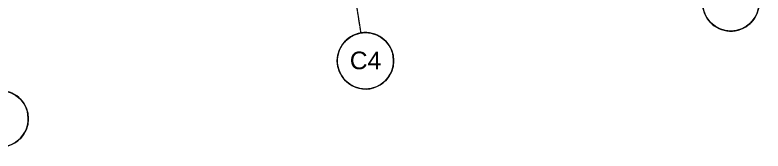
# Model space of a CAD drawing. Header units: millimetres. Extents: x -2355779 to -2216356, y 3874558 to 4068437.
# Drawn here: x -2297204 to -2275969, y 3992737 to 3996595 of the extents above; entities that cross this region are included whole.
import ezdxf

# ---------------------------------------------------------------- set-up
doc = ezdxf.new("R2010")
doc.units = ezdxf.units.MM
doc.linetypes.add('Grid Line', pattern=[21, 12, -3, 3, -3])
doc.layers.add('S-GRID', color=1, linetype='Continuous', lineweight=5)
doc.layers.add('S-GRID-IDEN', color=1, linetype='Continuous', lineweight=5)
doc.styles.add('Arial', font='arial.ttf', dxfattribs={"height": 500})

# ---------------------------------------------------------------- blocks, each defined once
blk = doc.blocks.new('Grid - A1-203820-GA - Part B 6m')
at = {"layer": 'S-GRID-IDEN'}
blk.add_circle((0, 0), 4, dxfattribs=at)
for start, end in [(360, 180), (180, 360)]:
    blk.add_arc((0, 0), 4, start, end, dxfattribs=at)

msp = doc.modelspace()

# ---------------------------------------------------------------- linework, layer by layer
at = {"layer": 'S-GRID', "linetype": 'Grid Line'}
msp.add_line((-2287379.8, 3996084.9), (-2297759.6, 4061618.2), dxfattribs=at)

# ---------------------------------------------------------------- block references
at = {"layer": 'S-GRID-IDEN', "xscale": 199.9999999999999, "yscale": 199.9999999999999, "zscale": 199.9999999999999}
for p, rotation in [((-2276883.9, 3996937.4), 9.000328388145308), ((-2287254.6, 3995294.8), 9.000328388145347), ((-2297625.3, 3993652.2), 9.000328388145347)]:
    msp.add_blockref('Grid - A1-203820-GA - Part B 6m', p, dxfattribs=dict(at, rotation=rotation))

# ---------------------------------------------------------------- texts
at = {"layer": 'S-GRID-IDEN', "insert": (-2287698.9, 3995556.4), "char_height": 500, "width": 1074.261, "attachment_point": 1, "style": 'Arial'}
msp.add_mtext('C4', dxfattribs=at)

doc.saveas('drawing.dxf')
